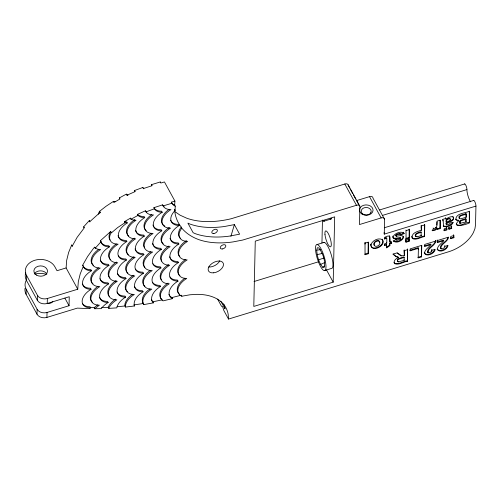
<?xml version="1.0" encoding="UTF-8"?>
<svg xmlns="http://www.w3.org/2000/svg" width="501" height="501" viewBox="0 0 501 501"><rect width="100%" height="100%" fill="white"/><g stroke="black" fill="none" stroke-linecap="round" stroke-linejoin="round"><path stroke-width="0.75" d="M82.54 303.675A15.381 9.212 -28.7 0 0 90.074 306.769L90.656 307.833L89.466 308.641L77.323 308.115L46.919 317.409A7.571 5.73 1.3 0 1 37.018 314.227L26.102 294.275L26.215 289.327A15.331 11.604 1.3 0 1 26.19 280.441M26.215 289.327L37.13 309.28A7.571 5.73 1.3 0 0 47.031 312.461L69.05 305.729L69.251 296.73L47.238 303.462A7.571 5.73 1.3 0 1 37.337 300.274L26.421 280.328L26.528 275.381A15.331 11.604 1.3 0 1 34.788 260.276A15.331 11.604 1.3 0 1 54.834 266.726L57.02 270.715L66.107 267.935L66.664 260.37L68.618 252.479L71.687 245.002L72.269 246.066L77.123 237.355L84.149 228.005L83.567 226.94L89.397 220.434L89.98 221.498L100.256 212.299L99.674 211.24L106.037 206.268L113.301 201.49L115.637 201.665M37.018 314.227L37.13 309.28M37.337 300.274L37.45 295.327L26.528 275.381M46.919 317.409L47.031 312.461M47.238 303.462L47.351 298.515L77.755 289.215L78.313 281.65L80.266 273.759L83.329 266.281L82.746 265.217L82.991 264.622L87.606 256.506L93.43 248.496L94.633 247.156L95.528 247.669M321.949 242.991L322.462 220.453M333.19 282.151L334.674 216.858L255.272 241.131L253.794 306.424L333.19 282.151L326.427 269.795M364.985 244.093L365.016 242.534L365.047 254.74L368.204 253.775L368.473 242.102L365.31 243.066M368.204 253.775L368.16 242.346M473.533 200.506A3.407 0.889 73 0 1 475.029 202.16A3.407 0.889 73 0 1 475.95 206.086L384.254 234.117L384.586 219.332L372.944 198.052A3.789 2.267 -28.7 0 0 369.506 196.642L356.8 200.525M384.254 245.052L386.415 244.394L386.64 247.907L389.841 245.634L389.59 243.423L391.037 242.979L391.068 241.789M386.709 244.92L384.549 245.584L384.586 243.799L386.747 243.142L386.822 239.735L386.791 238.545L386.227 237.818L384.417 238.47L384.705 239.002L385.983 238.401L386.791 238.545M389.841 245.634L389.59 243.423M389.878 243.956L391.331 243.511L391.369 241.726L389.922 242.171L389.941 236.935L389.515 236.203L387.793 236.052L384.48 237.349L384.705 239.002M404.232 260.32L404.006 256.825L398.552 258.641A1.941 1.165 -28.7 0 0 397.343 259.887L397.637 261.428L398.489 261.873L404.232 260.32L403.944 259.787M404.345 255.497L404.163 250.093L404.345 255.497L401.007 255.905L396.936 252.917L392.953 254.139L395.959 256.625L398.533 257.552L398.239 257.019L395.671 256.092L393.153 254.02M406.004 242.215L405.76 239.616L406.004 242.215L409.167 241.25L408.922 238.645L409.167 241.25M405.979 230.009L406.079 239.002L409.242 238.031L409.436 229.577L409.142 229.045L409.242 238.031M407.52 261.278L407.495 249.072L407.52 261.278C403.399 261.71 398.959 265.405 394.782 263.745L394.262 263.05C393.498 260.326 396.335 258.384 398.533 257.552M418.078 249.26L418.11 247.776L409.831 250.312M418.404 248.308L418.185 257.921L421.516 256.9L421.779 245.327L410.169 248.878L410.125 250.844L418.404 248.308L418.11 247.776M421.09 228.306L421.159 225.375M421.228 235.602L421.009 231.756C419.005 232.182 413.231 233.698 415.899 236.641L417.227 236.748L421.228 235.602L420.934 235.069M412.173 238.025C411.058 232.927 417.702 231.299 421.347 230.31L421.447 225.907L424.779 224.886L424.516 236.56C421.172 236.816 412.699 242.547 411.672 236.297M421.516 256.9L421.473 245.565M424.516 236.56L424.485 224.354M436.822 221.88L436.684 224.993M433.102 230.203L435.532 229.295L436.91 227.761L437.173 229.496L440.11 228.594L440.304 220.139L437.141 221.104C437.273 223.784 437.505 229.076 433.403 228.481L433.108 227.949M437.179 242.058L437.229 239.979L437.467 242.59L443.748 240.674L443.454 240.142L437.179 242.058L437.467 242.59M440.11 228.594L439.997 220.377M452.904 216.557C456.142 221.448 443.986 221.129 446.685 224.799L449.134 224.266L450.487 222.864L453.349 222.35C451.802 225.788 446.948 227.592 443.542 226.49L443.247 225.957C446.291 227.066 450.224 225.444 452.372 223.089M445.971 223.264L446.36 224.536M446.297 222.338C445.921 220.233 448.188 218.542 450.117 218.856L450.593 219.513L449.961 220.49L446.297 222.338L446.009 221.805C445.633 219.701 447.894 218.01 449.829 218.323L450.142 219.469M446.873 229.921L446.629 227.467L446.873 229.921L444.149 230.754L444.193 228.832L446.917 227.999M451.714 228.443L451.464 225.989L451.714 228.443L449.002 229.27L448.739 227.46M449.002 229.27L449.046 227.354L451.758 226.521M453.868 237.737L453.63 234.969L453.868 237.737L450.706 238.701L450.756 236.466L453.919 235.501M465.805 218.705L466.036 221.937L460.031 223.321C457.588 220.158 463.964 219.388 465.805 218.705L466.036 221.937M465.924 213.639L466.143 217.29L460.507 218.849L459.217 218.311C459.116 214.973 464.133 215.349 466.212 214.171L465.924 213.639C463.838 214.816 458.822 214.441 458.922 217.778L459.617 218.286M466.143 217.29L466.212 214.171M455.584 219.144L457.144 220.114L458.465 220.127L458.759 220.659C450.255 228.926 466.951 224.623 469.324 222.857L469.28 211.435M469.324 222.857L469.587 211.184C465.416 213.301 455.566 213.019 455.879 219.676L457.438 220.647L458.759 220.659M475.95 206.086L475.524 224.88L474.929 228.706L473.339 232.689A28.776 17.228 -28.7 0 1 448.539 251.796L228.519 319.068L223.859 310.551L222.557 306.499L221.53 306.299L217.591 299.097M149.962 288.877A15.381 9.212 -28.7 0 0 143.273 303.525L143.856 304.589L153.475 302.848L152.592 301.915A15.381 9.212 -28.7 0 1 160.545 286.459A15.381 9.212 -28.7 0 1 152.022 279.859A15.381 9.212 -28.7 0 1 160.971 267.91A15.381 9.212 -28.7 0 1 152.442 261.309A15.381 9.212 -28.7 0 1 161.391 249.36A15.381 9.212 -28.7 0 1 152.861 242.76A15.381 9.212 -28.7 0 1 161.81 230.811A15.381 9.212 -28.7 0 1 153.287 224.21A15.381 9.212 -28.7 0 1 162.23 212.261L161.648 211.203A15.381 9.212 -28.7 0 1 154.114 208.103L153.913 207.677L162.581 204.859L163.432 206.5A15.381 9.212 -28.7 0 0 170.966 209.593A15.381 9.212 -28.7 0 0 162.023 221.536A15.381 9.212 -28.7 0 0 170.547 228.143A15.381 9.212 -28.7 0 0 161.598 240.085A15.381 9.212 -28.7 0 0 170.127 246.692A15.381 9.212 -28.7 0 0 161.178 258.635A15.381 9.212 -28.7 0 0 169.707 265.242A15.381 9.212 -28.7 0 0 160.758 277.185A15.381 9.212 -28.7 0 0 169.282 283.791A15.381 9.212 -28.7 0 0 162.593 300.581L163.075 300.857L172.576 298.621L171.329 297.907A15.381 9.212 -28.7 0 1 178.018 281.117A15.381 9.212 -28.7 0 1 169.495 274.517A15.381 9.212 -28.7 0 1 178.444 262.568A15.381 9.212 -28.7 0 1 169.914 255.967A15.381 9.212 -28.7 0 1 178.863 244.018A15.381 9.212 -28.7 0 1 170.334 237.418A15.381 9.212 -28.7 0 1 179.283 225.469A15.381 9.212 -28.7 0 1 175.062 210.508L175.244 206.168L174.661 205.103L174.924 201.089L164.447 181.932L160.84 183.04L160.257 181.976L151.521 184.644L151.784 185.22M370.69 244.112C370.402 252.554 386.359 245.528 382.169 239.152M392.734 236.134C392.296 239.916 397.957 237.405 400.03 237.725L400.625 238.564L400.255 239.127L396.942 240.123L395.947 239.058L396.504 239.941M466.099 219.238C464.151 220.277 459.611 220.008 459.724 223.033M316.701 250.193L317.321 247.751L318.855 247.939C322.819 253.331 325.694 260.702 324.16 267.396L322.625 267.202C318.749 262.455 317.146 256.211 316.701 250.193L320.502 249.673M431.555 250.538L431.787 249.63L431.849 251.07L430.678 252.297L428.23 252.748C425.512 247.889 435.281 245.534 435.494 240.511L435.782 241.044C435.012 245.941 428.155 247.632 427.816 252.391M444.606 245.709L444.894 246.241L444.187 247.851L442.602 248.753L441.043 248.834C438.331 244.425 446.992 241.945 447.919 237.85M230.923 236.322L234.362 224.605L224.542 226.49A82.527 49.411 -28.7 0 1 189.96 224.06L187.894 223.127L193.135 232.702L195.202 233.635A82.527 49.411 -28.7 0 0 229.777 236.065L239.603 234.18L234.362 224.605M396.235 239.591L393.247 240.893C398.953 246.035 411.346 232.627 396.322 236.328C394.638 234.405 398.984 233.065 400.324 233.904L400.913 234.919L404.088 233.604L403.8 233.078L400.618 234.387M400.913 234.919L400.618 234.437C399.36 233.704 395.777 234.668 396.322 236.328M400.255 239.127L400.261 237.837M116.915 291.926A15.381 9.212 -28.7 0 0 125.018 296.085L125.601 297.143A15.381 9.212 -28.7 0 0 116.971 307.05L116.846 307.865L108.786 308.378L108.203 307.313L108.498 306.531A15.381 9.212 -28.7 0 1 115.643 299.147M108.786 308.378L109.08 307.595A15.381 9.212 -28.7 0 1 116.865 299.817A15.381 9.212 -28.7 0 1 108.341 293.217A15.381 9.212 -28.7 0 1 117.284 281.268A15.381 9.212 -28.7 0 1 108.761 274.667A15.381 9.212 -28.7 0 1 117.71 262.718A15.381 9.212 -28.7 0 1 109.18 256.117A15.381 9.212 -28.7 0 1 118.13 244.169A15.381 9.212 -28.7 0 1 110.765 233.397L117.679 227.548L124.949 222.77L127.285 222.945A15.381 9.212 -28.7 0 0 118.336 234.894A15.381 9.212 -28.7 0 0 126.866 241.495A15.381 9.212 -28.7 0 0 117.917 253.443A15.381 9.212 -28.7 0 0 126.446 260.044A15.381 9.212 -28.7 0 0 117.497 271.993A15.381 9.212 -28.7 0 0 126.02 278.594A15.381 9.212 -28.7 0 0 117.077 290.542A15.381 9.212 -28.7 0 0 125.601 297.143M437.204 228.293L435.175 230.228L432.376 230.729L433.403 228.481M434.699 249.811C433.171 253.224 427.798 255.848 424.541 253.537M447.512 245.897C445.984 249.304 440.611 251.934 437.354 249.617M99.674 211.24L99.123 212.117A15.381 9.212 -28.7 0 0 98.271 214.246M99.705 213.182L100.256 212.299M111.322 232.52L110.74 231.456L110.182 232.332A15.381 9.212 -28.7 0 0 110.007 240.01M424.366 245.978L430.641 244.056L430.935 244.588C428.919 247.513 424.341 249.504 424.585 253.544M443.748 240.674C441.732 243.592 437.154 245.59 437.398 249.623M175.175 210.407L174.592 209.343C174.918 215.781 177.216 222.068 181.243 227.103L180.999 227.379A15.381 9.212 -28.7 0 0 180.748 238.526M181.243 227.103L181.581 228.443A15.381 9.212 -28.7 0 0 187.599 241.35A15.381 9.212 -28.7 0 0 178.65 253.293A15.381 9.212 -28.7 0 0 187.18 259.9A15.381 9.212 -28.7 0 0 178.231 271.843A15.381 9.212 -28.7 0 0 186.754 278.45A15.381 9.212 -28.7 0 0 181.794 296.223L189.973 294.788L196.517 294.356A57.546 34.456 -28.7 0 1 228.174 314.296L228.519 319.068M90.218 307.608L94.169 307.677L94.752 308.741L99.392 305.159A15.381 9.212 -28.7 0 1 90.869 298.558A15.381 9.212 -28.7 0 1 99.812 286.61A15.381 9.212 -28.7 0 1 91.288 280.009A15.381 9.212 -28.7 0 1 100.231 268.06A15.381 9.212 -28.7 0 1 91.708 261.459A15.381 9.212 -28.7 0 1 100.657 249.511L98.227 249.329L95.215 248.22L101.045 241.714L100.463 240.649L110.74 231.456M94.169 307.677L97.576 304.934M446.122 219.275L445.433 217.948L446.122 219.275L446.973 218.536A5.392 3.225 -28.7 0 1 449.848 217.033L451.495 216.708A3.745 2.242 -28.7 0 1 453.198 217.09C455.309 220.941 448.545 222.312 446.266 223.797M386.346 247.375L389.553 245.102M124.949 222.77L124.367 221.711L130.404 218.16L130.899 218.436M113.301 201.49L113.884 202.554L119.927 199.003L119.344 197.939L125.519 194.557L126.44 194.144L126.847 194.563A15.381 9.212 -28.7 0 0 127.949 195.265M130.404 218.16L130.986 219.219L137.168 215.837L138.088 215.424L138.489 215.85A15.381 9.212 -28.7 0 0 144.758 217.603A15.381 9.212 -28.7 0 0 135.809 229.552A15.381 9.212 -28.7 0 0 144.338 236.153A15.381 9.212 -28.7 0 0 135.389 248.101A15.381 9.212 -28.7 0 0 143.919 254.702A15.381 9.212 -28.7 0 0 134.969 266.651A15.381 9.212 -28.7 0 0 143.493 273.252A15.381 9.212 -28.7 0 0 134.55 285.201A15.381 9.212 -28.7 0 0 143.073 291.801A15.381 9.212 -28.7 0 0 134.356 305.623L134.518 305.973L125.469 307.069L124.812 305.36A15.381 9.212 -28.7 0 1 132.489 294.219M322.625 267.202L324.642 266.131M320.584 264.434L324.792 262.537M126.44 194.144L127.022 195.208L134.932 191.664L134.349 190.599L142.848 187.462L143.43 188.526L152.104 185.708L151.521 184.644M138.088 215.424L137.506 214.359L145.415 210.821L146.643 212.111M145.415 210.821L145.998 211.885L154.496 208.742L154.696 209.167A15.381 9.212 -28.7 0 0 162.23 212.261M318.586 259.825L323.702 258.096M174.661 205.103L172.851 204.101L171.317 202.191L174.924 201.089M163.163 205.924L171.899 203.256L173.434 205.16L175.244 206.168M348.245 185.414A3.789 2.267 -28.7 0 0 344.807 184.005L231.161 218.749A82.527 49.411 -28.7 0 1 186.754 218.211L180.034 215.161L174.843 211.579M384.586 219.332A3.789 2.267 -28.7 0 0 381.148 217.922L359.486 224.548L359.887 206.694A3.789 2.267 -28.7 0 0 356.449 205.285L242.81 240.029L232.984 241.92A82.527 49.411 -28.7 0 1 198.402 239.491C192.071 237.105 186.14 233.447 181.825 228.168M323.828 221.229L330.817 219.094M379.733 209.913L464.721 183.93M382.683 215.349L466.926 189.591A3.407 0.889 73 0 0 465.999 185.664A3.407 0.889 73 0 0 464.502 184.011M317.177 244.507L324.166 242.365M384.286 227.773L473.752 200.425M406.273 230.541L409.436 229.577M445.727 218.48L442.596 219.438L443.141 220.396L443.542 226.49M254.02 281.518L318.573 261.779M421.303 232.289C419.381 233.109 415.11 233.334 415.511 236.29M405.791 238.47L408.948 237.499M436.885 228.963L439.822 228.061M406.054 240.148L409.217 239.177M364.753 254.207L367.916 253.243M405.716 241.682L408.879 240.718M424.222 236.027C420.389 236.359 415.924 240.211 412.166 237.937M469.03 222.325C465.197 222.294 459.63 227.467 456.204 224.047M443.861 230.222L446.585 229.389M448.708 228.738L451.42 227.911M324.304 270.64A13.627 3.563 73 0 0 322.293 251.452A13.627 3.563 73 0 0 315.63 250.625A13.627 3.563 73 0 0 324.304 270.64L331.293 268.505A13.627 3.563 73 0 0 331.08 254.201A13.627 3.563 73 0 0 323.295 242.691M404.451 250.625L407.783 249.604M435.782 241.044L424.704 244.432L424.654 246.511L430.935 244.588M437.517 240.511L448.595 237.123C447.825 242.021 440.968 243.711 440.63 248.477M450.418 238.169L453.58 237.205M404.301 257.357L398.84 259.167A1.941 1.165 -28.7 0 0 397.631 260.42L397.637 261.428M417.897 257.389L421.222 256.368M407.225 260.745C403.105 261.178 398.664 264.872 394.494 263.213L393.968 262.518M180.604 295.371L171.993 297.556L170.747 296.849A15.381 9.212 -28.7 0 1 168.912 294.45M444.894 246.241L448.038 245.503C447.355 249.711 439.509 253.531 437.104 249.091M432.081 250.162L435.225 249.423C434.68 253.794 425.643 257.827 424.222 252.372M317.164 254.614L322.431 253.425M162.493 299.792L152.893 301.784L152.01 300.85A15.381 9.212 -28.7 0 1 151.44 299.792M143.273 303.525L133.936 304.909L134.518 305.973M124.887 306.005L117.115 306.725M416.199 236.259L416.932 236.215M101.559 307.551L108.203 307.313M400.625 238.564L400.318 238.257C385 241.864 397.456 228.788 403.825 233.122M94.752 308.741L101.371 308.641L101.69 308.134A15.381 9.212 -28.7 0 1 108.128 302.491L107.546 301.427A15.381 9.212 -28.7 0 1 99.442 297.268M124.367 221.711L126.703 221.887L127.285 222.945M440.335 247.945L441.419 248.396M427.522 251.859L428.605 252.316M459.436 222.5L460.262 222.901M397.343 260.896L398.489 261.873M401.195 255.523L397.237 252.842M396.21 239.409L396.942 240.123M393.567 241.138C396.886 242.233 403.042 240.361 403.205 236.297M119.344 197.939L119.833 198.221M130.986 219.219L133.598 220.096L136.021 220.277A15.381 9.212 -28.7 0 0 127.072 232.22A15.381 9.212 -28.7 0 0 135.602 238.827A15.381 9.212 -28.7 0 0 126.653 250.769A15.381 9.212 -28.7 0 0 135.182 257.376A15.381 9.212 -28.7 0 0 126.233 269.319A15.381 9.212 -28.7 0 0 134.756 275.926A15.381 9.212 -28.7 0 0 125.814 287.868A15.381 9.212 -28.7 0 0 134.337 294.475A15.381 9.212 -28.7 0 0 125.394 306.418L125.469 307.069M83.567 226.94L84.469 227.454M374.604 245.715C371.147 242.828 379.05 237.599 379.652 242.259M446.065 224.003L446.685 224.799M415.223 235.758L415.899 236.641M403.142 232.207L404.088 233.604M134.349 190.599L135.17 191.463M145.998 211.885L147.225 213.175A15.381 9.212 -28.7 0 0 153.494 214.935A15.381 9.212 -28.7 0 0 144.551 226.878A15.381 9.212 -28.7 0 0 153.074 233.485A15.381 9.212 -28.7 0 0 144.125 245.427A15.381 9.212 -28.7 0 0 152.655 252.034A15.381 9.212 -28.7 0 0 143.706 263.977A15.381 9.212 -28.7 0 0 152.235 270.584A15.381 9.212 -28.7 0 0 143.286 282.526A15.381 9.212 -28.7 0 0 151.809 289.133A15.381 9.212 -28.7 0 0 143.856 304.589M127.022 195.208L127.429 195.628M137.506 214.359L137.907 214.785A15.381 9.212 -28.7 0 0 144.175 216.545L144.758 217.603M389.221 235.67L389.646 236.403L389.922 242.171M459.336 216.188L459.624 216.72M458.972 216.726L459.267 217.259M459.849 220.979L460.143 221.511M459.473 221.492L459.768 222.024M459.743 222.788L460.031 223.321M435.713 227.26L436.008 227.792M432.087 230.197L432.376 230.729M440.755 248.302L441.043 248.834M421.059 229.777L421.347 230.31M431.085 251.239L431.374 251.771M427.935 252.216L428.23 252.748M400.324 233.904L400.618 234.437M399.823 233.648L400.111 234.18M400.03 237.725L400.318 238.257M400.243 238.313L400.531 238.845M396.241 234.719L396.535 235.251M395.928 235.075L396.216 235.608M395.815 235.445L396.153 236.19M369.506 196.642L381.148 217.922M391.037 242.979L391.331 243.511M386.227 237.818L386.515 238.351M385.695 237.869L385.983 238.401M397.669 261.209L397.963 261.741M386.459 242.609L386.747 243.142M348.139 184.806L359.787 206.086M348.621 186.096L349.748 188.157M350.493 189.528L352.748 193.649M353.499 195.021L355.754 199.141M356.505 200.513L358.76 204.633M344.807 184.005L356.449 205.285M171.317 202.191L171.899 203.256M220.891 301.364L225.005 308.885L224.974 308.447A57.546 34.456 -28.7 0 0 223.728 304.038M179.283 225.469L178.7 224.41A15.381 9.212 -28.7 0 1 170.597 220.252M178.863 244.018L178.281 242.96A15.381 9.212 -28.7 0 1 169.983 238.225M153.913 207.677L154.496 208.742M161.81 230.811L161.228 229.752A15.381 9.212 -28.7 0 1 152.93 225.018M178.444 262.568L177.861 261.509A15.381 9.212 -28.7 0 1 169.563 256.775M161.391 249.36L160.808 248.302A15.381 9.212 -28.7 0 1 152.511 243.567M178.018 281.117L177.435 280.059A15.381 9.212 -28.7 0 1 169.902 276.959M181.306 295.183L181.888 296.248M144.338 236.153L143.756 235.094A15.381 9.212 -28.7 0 1 135.458 230.36M160.971 267.91L160.389 266.851A15.381 9.212 -28.7 0 1 152.849 263.751M171.993 297.556L172.576 298.621M143.919 254.702L143.336 253.644A15.381 9.212 -28.7 0 1 135.038 248.909M160.545 286.459L159.963 285.401A15.381 9.212 -28.7 0 1 152.429 282.301M126.866 241.495L126.283 240.436A15.381 9.212 -28.7 0 1 117.986 235.702M143.493 273.252L142.91 272.193A15.381 9.212 -28.7 0 1 135.376 269.093M152.893 301.784L153.475 302.848M126.446 260.044L125.864 258.986A15.381 9.212 -28.7 0 1 118.324 255.886M143.073 291.801L142.491 290.743A15.381 9.212 -28.7 0 1 134.387 286.585M108.128 302.491A15.381 9.212 -28.7 0 1 99.605 295.884A15.381 9.212 -28.7 0 1 108.548 283.942A15.381 9.212 -28.7 0 1 100.025 277.335A15.381 9.212 -28.7 0 1 108.974 265.392A15.381 9.212 -28.7 0 1 100.444 258.785A15.381 9.212 -28.7 0 1 109.393 246.843L108.811 245.778A15.381 9.212 -28.7 0 1 100.513 241.044L100.463 240.649M126.02 278.594L125.438 277.535A15.381 9.212 -28.7 0 1 117.334 273.377M108.974 265.392L108.391 264.328A15.381 9.212 -28.7 0 1 100.288 260.169M94.633 247.156L95.215 248.22M108.548 283.942L107.966 282.877A15.381 9.212 -28.7 0 1 99.862 278.719M90.656 307.833A15.381 9.212 -28.7 0 1 82.133 301.226A15.381 9.212 -28.7 0 1 91.076 289.284A15.381 9.212 -28.7 0 1 82.552 282.677A15.381 9.212 -28.7 0 1 91.495 270.734L90.913 269.67A15.381 9.212 -28.7 0 1 83.379 266.576M91.076 289.284L90.493 288.219A15.381 9.212 -28.7 0 1 82.389 284.061M66.107 267.935L77.755 289.215M64.917 298.176L69.05 305.729M160.257 181.976L160.52 182.546M162.581 204.859L162.85 205.435A15.381 9.212 -28.7 0 0 164.115 206.769M142.848 187.462L143.048 187.888A15.381 9.212 -28.7 0 0 143.843 188.814M82.746 265.217L83.961 267.634A15.381 9.212 -28.7 0 0 91.495 270.734M71.687 245.002L72.313 246.354M101.045 241.714L101.096 242.108A15.381 9.212 -28.7 0 0 109.393 246.843M89.397 220.434L89.447 220.828A15.381 9.212 -28.7 0 0 89.898 221.949M442.846 219.864L442.928 220.935M47.351 298.515A7.571 5.73 1.3 0 1 37.45 295.327M35.089 274.053A15.331 11.604 1.3 0 1 46.205 274.323M52.793 301.383A4.54 3.438 1.3 0 1 48.008 303.437M34.268 273.972A6.814 5.16 1.3 0 1 40.556 270.841A6.814 5.16 1.3 0 1 46.862 274.072M470.564 201.822A8.329 2.179 73 0 1 466.926 189.591M26.421 280.328A15.331 11.604 1.3 0 1 25.751 272.87M384.104 232.683A3.407 0.889 73 0 1 384.254 234.117M26.102 294.275A15.331 11.604 1.3 0 1 25.05 288.307M161.535 299.11A15.381 9.212 -28.7 0 1 168.06 283.121M161.165 279.633A15.381 9.212 -28.7 0 1 168.486 264.572M179.853 256.669A15.381 9.212 -28.7 0 1 186.378 240.68M161.585 261.084A15.381 9.212 -28.7 0 1 168.906 246.022M163.276 243.868A15.381 9.212 -28.7 0 1 169.325 227.473M164.798 226.02A15.381 9.212 -28.7 0 1 169.119 209.337M144.958 286.309A15.381 9.212 -28.7 0 1 150.381 270.327M144.908 267.352A15.381 9.212 -28.7 0 1 150.807 251.778M144.532 247.876A15.381 9.212 -28.7 0 1 151.227 233.228M146.223 230.66A15.381 9.212 -28.7 0 1 151.646 214.678M219.801 260.745A8.329 4.985 -28.7 0 1 208.666 266.983M324.679 220.346A7.991 2.092 73 0 1 322.419 220.064M331.668 218.211A7.991 2.092 73 0 1 330.165 218.762M179.909 275.625A15.381 9.212 -28.7 0 1 185.332 259.643M179.483 294.175A15.381 9.212 -28.7 0 1 184.907 278.193M127.486 291.651A15.381 9.212 -28.7 0 1 133.542 275.256M127.912 273.101A15.381 9.212 -28.7 0 1 133.961 256.706M128.331 254.552A15.381 9.212 -28.7 0 1 134.381 238.157M128.751 236.002A15.381 9.212 -28.7 0 1 134.8 219.607M109.537 296.586A15.381 9.212 -28.7 0 1 116.063 280.598M109.963 278.036A15.381 9.212 -28.7 0 1 116.489 262.048M110.383 259.487A15.381 9.212 -28.7 0 1 116.282 243.912M92.541 302.335A15.381 9.212 -28.7 0 1 97.964 286.353M92.961 283.785A15.381 9.212 -28.7 0 1 98.384 267.803M93.386 265.236A15.381 9.212 -28.7 0 1 98.81 249.254M370.978 244.645C370.69 253.086 386.653 246.06 382.457 239.685C378.399 237.399 372.481 240.399 370.978 244.645M374.335 243.405C372.688 247.575 378.938 246.937 379.702 243.968C381.374 239.804 375.099 240.467 374.335 243.405M370.834 212.737L370.183 213.583A4.997 3.783 1.3 0 1 361.785 212.963A4.997 3.783 1.3 0 1 365.987 207.47A4.997 3.783 1.3 0 1 370.834 212.737M213.714 272.813A8.329 4.985 -28.7 0 0 223.277 263.269A8.329 4.985 -28.7 0 0 210.47 264.76A8.329 4.985 -28.7 0 0 213.714 272.813M222.281 248.966A3.031 1.816 -28.7 0 0 225.751 245.496A3.031 1.816 -28.7 0 0 221.091 246.047A3.031 1.816 -28.7 0 0 222.281 248.966M324.98 234.618A8.329 2.179 73 0 0 330.284 246.849A8.329 2.179 73 0 0 329.057 235.126A8.329 2.179 73 0 0 324.98 234.618M36.548 275.112A6.814 5.16 1.3 0 0 47.438 271.78A6.814 5.16 1.3 0 0 38.063 266.263A6.814 5.16 1.3 0 0 36.548 275.112M213.839 233.541A3.031 1.816 -28.7 0 0 217.309 230.065A3.031 1.816 -28.7 0 0 212.643 230.617A3.031 1.816 -28.7 0 0 213.839 233.541M362.104 214.121A6.814 5.16 1.3 0 0 373.001 210.789A6.814 5.16 1.3 0 0 363.62 205.272A6.814 5.16 1.3 0 0 362.104 214.121"/></g></svg>
